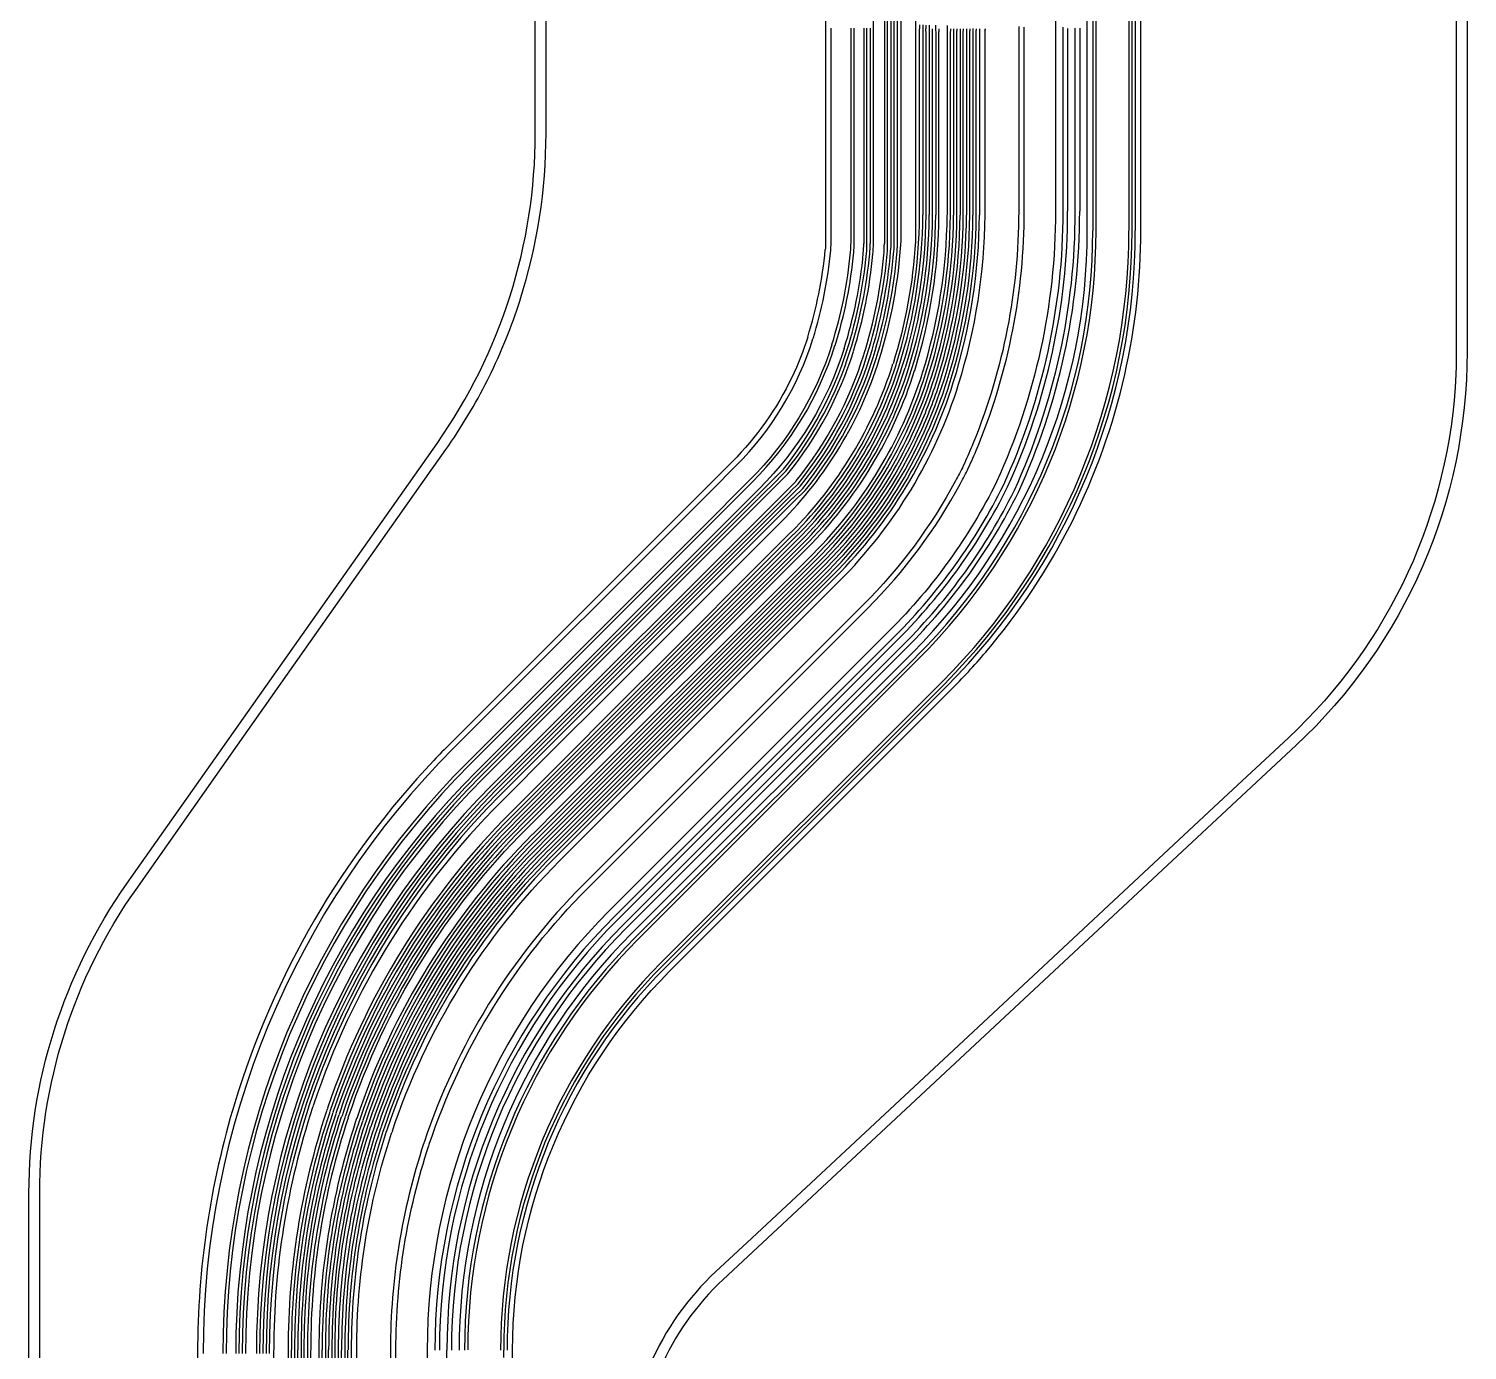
# Model space of a CAD drawing. Extents: x -344 to 154, y 670 to 1023.
# Drawn here: x -258.68 to -231.98, y 879.88 to 904.42 of the extents above; entities that cross this region are included whole.
import ezdxf

# ---------------------------------------------------------------- set-up
doc = ezdxf.new("R2010")
doc.units = 0
doc.layers.add('gbr-dxf_layer0', color=7, linetype='Continuous')
doc.layers.add('gbr-outline-dxf_layer1', color=2, linetype='Continuous')

msp = doc.modelspace()

# ---------------------------------------------------------------- linework, layer by layer
at = {"layer": 'gbr-dxf_layer0'}
for p, q in [((-238.87, 900.675), (-238.87, 947.809)), ((-238.261, 947.815), (-238.261, 900.671)), ((-238.201, 900.672), (-238.201, 947.813)), ((-238.141, 947.815), (-238.141, 900.671)), ((-239.032, 900.673), (-239.032, 947.513)), ((-238.93, 947.515), (-238.93, 900.671)), ((-242.62, 900.351), (-242.62, 946.799)), ((-243.003, 901.665), (-243.003, 907.194)), ((-242.8, 907.196), (-242.8, 901.668)), ((-242.74, 900.353), (-242.74, 907.196)), ((-242.68, 907.194), (-242.68, 900.355)), ((-243.789, 901.665), (-243.789, 904.43)), ((-243.421, 904.427), (-243.421, 901.67)), ((-243.361, 901.665), (-243.361, 904.43)), ((-243.183, 904.428), (-243.183, 901.669)), ((-243.123, 901.665), (-243.123, 904.429)), ((-243.063, 904.43), (-243.063, 901.666)), ((-242.085, 904.349), (-242.085, 900.962)), ((-241.966, 904.351), (-241.966, 900.963)), ((-241.846, 904.357), (-241.846, 900.962)), ((-241.786, 900.96), (-241.786, 904.359)), ((-241.573, 900.96), (-241.573, 904.366)), ((-241.394, 904.371), (-241.394, 900.959)), ((-241.274, 904.374), (-241.274, 900.958)), ((-241.154, 904.375), (-241.154, 900.958)), ((-241.034, 904.38), (-241.034, 900.957)), ((-239.397, 904.425), (-239.397, 901.03)), ((-239.256, 901.028), (-239.256, 904.43)), ((-239.173, 904.427), (-239.173, 901.03)), ((-243.789, 900.432), (-243.789, 901.659)), ((-243.421, 901.665), (-243.421, 900.429)), ((-243.183, 901.665), (-243.183, 900.429)), ((-243.063, 901.665), (-243.063, 900.428)), ((-242.8, 901.665), (-242.8, 900.428)), ((-246.01, 895.847), (-245.551, 896.306)), ((-245.471, 895.78), (-245.248, 896.003)), ((-250.317, 890.598), (-245.179, 895.735)), ((-250.046, 890.326), (-244.545, 895.827)), ((-244.358, 895.928), (-244.502, 895.784)), ((-245.134, 895.695), (-250.275, 890.555)), ((-249.961, 890.241), (-244.497, 895.705)), ((-249.198, 890.318), (-244.49, 895.026)), ((-244.448, 894.984), (-249.156, 890.275)), ((-244.533, 895.068), (-247.288, 892.312)), ((-244.363, 894.899), (-249.071, 890.191)), ((-249.028, 890.148), (-244.32, 894.856)), ((-244.278, 894.814), (-248.986, 890.106)), ((-248.943, 890.063), (-244.235, 894.771)), ((-244.127, 894.664), (-248.836, 889.956)), ((-249.287, 889.419), (-244.085, 894.621)), ((-244.043, 894.579), (-249.245, 889.377)), ((-249.202, 889.334), (-244, 894.536)), ((-243.958, 894.494), (-249.16, 889.292)), ((-249.117, 889.249), (-243.915, 894.451)), ((-243.873, 894.409), (-249.075, 889.207)), ((-249.032, 889.165), (-243.831, 894.367)), ((-243.788, 894.324), (-248.99, 889.122)), ((-248.948, 889.08), (-243.746, 894.282)), ((-243.703, 894.239), (-248.905, 889.037)), ((-247.806, 887.938), (-242.597, 893.147)), ((-247.648, 887.78), (-242.439, 892.989)), ((-242.38, 892.93), (-247.589, 887.721)), ((-247.489, 887.621), (-242.28, 892.83)), ((-242.208, 892.758), (-247.417, 887.55)), ((-247.374, 887.508), (-242.166, 892.716)), ((-249.429, 890.549), (-247.483, 892.495)), ((-247.294, 892.307), (-249.241, 890.36)), ((-247.289, 892.312), (-247.294, 892.307)), ((-241.735, 892.285), (-246.943, 887.077)), ((-246.901, 887.033), (-241.692, 892.242)), ((-241.65, 892.2), (-246.859, 886.991)), ((-249.922, 890.056), (-249.43, 890.548)), ((-249.242, 890.359), (-249.734, 889.867)), ((-249.692, 889.824), (-249.199, 890.317)), ((-249.157, 890.274), (-249.649, 889.782)), ((-249.607, 889.739), (-249.114, 890.232)), ((-249.072, 890.19), (-249.565, 889.697)), ((-249.522, 889.654), (-249.029, 890.147)), ((-248.987, 890.105), (-249.48, 889.612)), ((-249.437, 889.569), (-248.944, 890.062)), ((-248.836, 889.955), (-249.329, 889.462)), ((-253.869, 879.887), (-253.869, 869.56)), ((-253.809, 868.316), (-253.809, 879.886)), ((-253.749, 879.885), (-253.749, 868.318)), ((-253.689, 868.316), (-253.689, 879.886)), ((-253.629, 879.884), (-253.629, 868.318)), ((-253.297, 879.885), (-253.297, 868.142)), ((-253.237, 867.656), (-253.237, 879.884)), ((-253.177, 879.883), (-253.177, 867.659)), ((-253.117, 867.538), (-253.117, 879.884)), ((-253.057, 879.882), (-253.057, 867.54)), ((-252.758, 868.887), (-252.758, 879.883)), ((-250.92, 870.362), (-250.92, 879.879)), ((-249.865, 879.745), (-249.865, 879.879))]:
    msp.add_line(p, q, dxfattribs=at)
for points in [[(-249.563, 899.379), (-249.561, 899.387, 0.077102), (-249.081, 902.477), (-249.081, 918.707), (-249.081, 918.757), (-249.081, 939.518), (-249.081, 939.568), (-249.081, 953.632, -0.021821), (-249.044, 954.486), (-248.534, 960.309)], [(-242.895, 948.237, -0.115), (-242.56, 946.799), (-242.56, 900.349)], [(-249.656, 879.676, -0.329856), (-249.7, 879.716, -0.026219), (-249.702, 879.745), (-249.702, 879.879, -0.198903), (-246.786, 886.918), (-245.347, 888.358), (-245.297, 888.408), (-241.577, 892.127, 0.020163), (-240.917, 892.843, 0.120958), (-238.338, 897.995, 0.055872), (-238.038, 900.67), (-238.038, 918.742), (-238.038, 918.792), (-238.038, 939.538), (-238.038, 939.588), (-238.038, 947.815)], [(-239.65, 947.732, -0.01779), (-239.646, 947.708, -0.022932), (-239.623, 947.201), (-239.623, 901.028, -0.107612), (-240.716, 896.007, -0.081423), (-242.698, 893.248), (-247.907, 888.039, 0.198883), (-251.287, 879.88), (-251.287, 877.152)], [(-242.893, 898.279, 0.060842), (-242.489, 900.48), (-242.489, 947.058)], [(-242.222, 947.054), (-242.222, 900.479, -0.019972), (-242.222, 900.468, -0.061015), (-242.639, 898.198)], [(-232.181, 918.742), (-232.181, 898.42, -0.010836), (-232.191, 897.995, -0.196727), (-235.298, 891.253), (-236.587, 890.051), (-240.967, 885.967), (-245.347, 881.882), (-245.928, 881.34, 0.207988), (-247.581, 877.537), (-247.581, 877.337)], [(-243.892, 918.707), (-243.892, 900.429, -0.023159), (-243.897, 900.317)], [(-251.933, 883.951, -0.116233), (-248.832, 888.965), (-243.631, 894.167, 0.121189), (-241.421, 897.817, 0.07416), (-240.931, 900.956), (-240.931, 904.386, -0.00407), (-240.932, 904.397)], [(-240.306, 904.399), (-240.306, 901.029, -0.096676), (-241.142, 896.744), (-241.172, 896.672, -0.008877), (-241.334, 896.301, -0.007929), (-241.477, 896.025, -0.07309), (-243.188, 893.724), (-248.39, 888.522, 0.116546), (-251.345, 883.739, 0.020846), (-251.352, 883.719)], [(-251.253, 883.69, -0.024972), (-251.248, 883.704, -0.116611), (-248.317, 888.449), (-243.115, 893.651, 0.07309), (-241.386, 895.977, 0.00797), (-241.241, 896.257, 0.008911), (-241.077, 896.632), (-241.047, 896.705, 0.096687), (-240.202, 901.029), (-240.202, 904.404)], [(-242.581, 898.181, 0.074042), (-242.145, 900.962), (-242.145, 904.348, -0.007374), (-242.148, 904.413)], [(-242.086, 904.49, 0.004918), (-242.088, 904.416, 0.007404), (-242.086, 904.353)], [(-242.026, 900.961), (-242.026, 904.353, -0.007318), (-242.028, 904.414)], [(-241.967, 904.486, 0.004789), (-241.968, 904.417, 0.007662), (-241.966, 904.355)], [(-241.906, 900.961), (-241.906, 904.356, -0.007681), (-241.908, 904.416)], [(-241.806, 897.939, 0.074108), (-241.334, 900.958), (-241.334, 904.373, -0.002451), (-241.334, 904.383)], [(-241.692, 897.901, 0.074155), (-241.214, 900.958), (-241.214, 904.377)], [(-241.634, 904.478, 0.004456), (-241.636, 904.419, 0.007246), (-241.634, 904.37)], [(-241.634, 904.369, -0.022684), (-241.633, 904.362), (-241.633, 900.962)], [(-241.514, 904.371, -0.02857), (-241.513, 904.368), (-241.513, 900.959)], [(-241.453, 900.96), (-241.453, 904.37, -0.001912), (-241.454, 904.378)], [(-241.094, 900.958), (-241.094, 904.379, -0.003853), (-241.094, 904.393)], [(-240.306, 904.462), (-240.306, 904.456, 0.004672), (-240.306, 904.419, 0.007061), (-240.306, 904.409, 0.01421), (-240.306, 904.402)], [(-240.203, 904.407, -0.011726), (-240.203, 904.42, -0.004132), (-240.203, 904.45)], [(-239.48, 901.028), (-239.48, 904.424, -0.005329), (-239.48, 904.449)], [(-243.368, 900.27, 0.02284), (-243.361, 900.429), (-243.361, 901.661)], [(-243.131, 900.246, 0.023096), (-243.123, 900.428), (-243.123, 901.664)], [(-243.012, 900.235, 0.023051), (-243.003, 900.428), (-243.003, 901.663)], [(-242.597, 893.147, 0.081468), (-240.588, 895.945, 0.107635), (-239.48, 901.027)], [(-242.439, 892.989, 0.081551), (-240.386, 895.849, 0.107699), (-239.256, 901.027)], [(-258.484, 866.046, -0.048851), (-258.481, 866.072), (-258.481, 867.572, -0.098732), (-258.475, 867.591, -0.114272), (-258.481, 867.619), (-258.481, 877.154), (-258.481, 877.191, -0.02473), (-258.481, 877.197), (-258.481, 882.795, -0.154608), (-256.693, 888.437), (-254.809, 891.113), (-251.212, 896.221), (-251.162, 896.292), (-250.942, 896.603, 0.036962), (-250.168, 897.895, 0.001414), (-250.143, 897.945, 0.03796), (-249.563, 899.379)], [(-244.223, 898.693, -0.035547), (-244.517, 897.945, -0.085352), (-245.624, 896.379), (-246.083, 895.92, 0.011459), (-246.091, 895.911)], [(-243.547, 898.48, -0.121185), (-245.122, 895.877), (-245.34, 895.66, -0.024323), (-245.346, 895.653), (-250.36, 890.64, 0.198931), (-254.842, 879.817)], [(-250.232, 890.513), (-244.593, 896.151, 0.094607), (-243.374, 898.428)], [(-243.774, 898.551, -0.121159), (-245.29, 896.046), (-245.741, 895.595)], [(-244.817, 896.099), (-244.674, 896.242, 0.093867), (-243.489, 898.464)], [(-249.113, 890.233), (-244.405, 894.941, 0.121188), (-242.467, 898.144)], [(-244.545, 895.827, -0.055575), (-244.54, 895.831), (-244.402, 895.969, 0.095277), (-243.124, 898.348)], [(-244.497, 895.705, -0.078286), (-244.489, 895.711), (-244.316, 895.884, 0.095763), (-243.009, 898.313)], [(-244.446, 896.011), (-250.089, 890.369, 0.198884), (-254.459, 879.819)], [(-245.176, 895.738), (-244.822, 896.093, -0.067961), (-244.817, 896.099)], [(-244.631, 896.201), (-244.77, 896.062, -0.067731), (-244.774, 896.055), (-245.131, 895.699)], [(-246.092, 895.91), (-247.564, 894.438), (-250.861, 891.141, 0.006732), (-251.162, 890.833, 0.116374), (-254.859, 884.475, 0.073843), (-255.551, 879.822), (-255.551, 877.154)], [(-244.503, 895.783, -0.044607), (-244.507, 895.78), (-250.004, 890.284, 0.198918), (-254.339, 879.817)], [(-244.273, 895.843), (-244.453, 895.663, -0.078224), (-244.46, 895.657), (-249.919, 890.199, 0.198912), (-254.219, 879.818)], [(-250.788, 891.069), (-246.017, 895.839, -0.009475), (-246.013, 895.844)], [(-250.485, 890.766), (-245.476, 895.774, -0.019587), (-245.472, 895.779)], [(-245.743, 895.593, -0.012818), (-245.749, 895.586), (-250.528, 890.808, 0.198934), (-255.079, 879.816)], [(-242.538, 893.088), (-247.747, 887.879, 0.19891), (-251.061, 879.879)], [(-252.754, 884.195, -0.005632), (-252.741, 884.232, -0.116049), (-249.438, 889.569)], [(-253.153, 884.326, -0.006016), (-253.154, 884.323, 0.003487), (-253.161, 884.303)], [(-253.607, 867.922, 0.06084), (-253.57, 868.145), (-253.57, 879.885, -0.079726), (-252.876, 884.21)], [(-252.818, 884.192, 0.079744), (-253.51, 879.885), (-253.51, 868.146)], [(-252.998, 867.8), (-252.998, 879.884, -0.079818), (-252.331, 884.034)], [(-252.273, 884.016, 0.079838), (-252.938, 879.884), (-252.938, 867.802)], [(-252.046, 883.94, 0.079824), (-252.698, 879.883), (-252.698, 868.889)], [(-252.595, 868.887), (-252.595, 879.883, -0.079841), (-251.948, 883.909)], [(-251.867, 877.153), (-251.867, 879.883, -0.079877), (-251.256, 883.682), (-251.253, 883.689)], [(-254.899, 867.575, -0.247669), (-254.839, 867.689, 0.18166), (-254.136, 869.56), (-254.136, 879.882)], [(-253.549, 867.736, 0.10098), (-253.45, 868.144), (-253.45, 879.881)], [(-252.697, 867.613, -0.198918), (-252.878, 868.048), (-252.878, 879.882)], [(-252.818, 879.884), (-252.818, 868.048, 0.198256), (-252.656, 867.656)], [(-251.97, 879.883), (-251.97, 869.922, 0.198901), (-251.556, 868.923, -0.198712), (-251.397, 868.539), (-251.397, 867.991)]]:
    msp.add_lwpolyline(points, format="xyb", dxfattribs=at)
msp.add_lwpolyline([(-247.483, 892.495), (-247.477, 892.501), (-244.721, 895.257)], dxfattribs=at)
for centre, radius, start, end in [((-238.308, 904.351), 3.841, 177.9121, 179.0325), ((-238.308, 904.36), 3.721, 178.0381, 179.1279), ((-238.308, 904.37), 3.541, 178.1617, 179.242), ((-239.935, 904.469), 1.914, 181.5902, 183.3019), ((-239.935, 904.462), 1.854, 181.4751, 183.0214), ((-239.934, 904.454), 1.641, 181.2371, 182.7824), ((-239.934, 904.454), 1.582, 181.3145, 182.7386), ((-239.934, 904.449), 1.521, 181.1449, 182.6291), ((-239.934, 904.449), 1.461, 181.22, 182.5734), ((-240.175, 904.442), 1.221, 182.7888, 183.1723), ((-239.934, 904.443), 1.401, 181.0332, 182.4133), ((-239.934, 904.443), 1.341, 180.9767, 182.3545), ((-240.174, 904.43), 1.101, 182.2541, 182.7679), ((-239.934, 904.437), 1.281, 180.8096, 182.1362), ((-240.174, 904.423), 1.041, 181.9393, 182.488), ((-239.934, 904.437), 1.221, 180.7521, 182.0774), ((-240.174, 904.423), 0.981, 181.8764, 182.6111), ((-239.933, 904.429), 1.161, 180.5323, 181.7107), ((-239.933, 904.428), 1.101, 180.4111, 181.7622), ((-240.174, 904.42), 0.861, 181.751, 182.5528), ((-239.933, 904.42), 0.998, 180.0122, 181.295), ((-251.7, 901.036), 9.615, 342.6084, 359.5561), ((-251.7, 901.035), 9.675, 342.621, 359.5485), ((-251.7, 901.035), 9.735, 342.6114, 359.5613), ((-251.7, 901.035), 9.795, 342.6144, 359.5593), ((-251.7, 901.035), 9.855, 342.6203, 359.5663), ((-251.7, 901.034), 9.915, 342.6342, 359.5626), ((-251.7, 901.034), 10.067, 342.6189, 359.574), ((-251.7, 901.033), 10.127, 342.6231, 359.5817), ((-251.7, 901.033), 10.187, 342.6288, 359.575), ((-251.7, 901.033), 10.247, 342.6257, 359.5863), ((-251.7, 901.033), 10.307, 342.6314, 359.5797), ((-251.701, 901.032), 10.427, 342.6284, 359.5905), ((-251.701, 901.032), 10.547, 342.6367, 359.5949), ((-251.701, 901.031), 10.607, 342.6388, 359.5992), ((-251.701, 901.031), 10.667, 342.6334, 359.5929), ((-251.701, 901.029), 12.304, 335.4217, 359.9985), ((-251.701, 901.029), 12.528, 335.4066, 359.9979), ((-250.12, 900.671), 11.088, 314.9996, 359.9983), ((-250.12, 900.671), 11.19, 314.9996, 359.987), ((-250.12, 900.671), 11.25, 315, 0), ((-250.12, 900.671), 11.86, 315, 359.981), ((-250.12, 900.671), 11.919, 315.0022, 0.0003), ((-250.12, 900.671), 11.979, 315.0022, 359.9946), ((-251.699, 901.039), 7.835, 342.5821, 354.7085), ((-251.699, 901.039), 7.938, 342.6003, 354.7082), ((-245.107, 900.431), 1.318, 354.7425, 359.9319), ((-251.699, 901.039), 8.307, 342.5821, 354.6883), ((-251.699, 901.039), 8.367, 342.5976, 354.7109), ((-245.107, 900.431), 1.687, 354.6252, 359.8235), ((-245.107, 900.429), 1.924, 354.691, 359.9872), ((-251.7, 901.037), 8.988, 342.5982, 355.2695), ((-245.107, 900.429), 2.044, 354.7249, 359.9816), ((-251.7, 901.037), 9.048, 342.6099, 355.2623), ((-251.7, 901.038), 9.108, 342.6032, 355.3028), ((-251.7, 901.038), 9.168, 342.5969, 355.3027), ((-245.107, 900.429), 2.307, 354.7648, 359.9883), ((-243.436, 900.354), 0.696, 355.2976, 359.8424), ((-243.436, 900.354), 0.756, 355.2051, 359.942), ((-243.322, 900.347), 0.702, 355.4937, 0.1818), ((-243.322, 900.347), 0.762, 355.4917, 0.089), ((-251.699, 901.039), 8.545, 342.5861, 354.6982), ((-251.7, 901.037), 8.605, 342.6074, 354.7127), ((-251.7, 901.037), 8.665, 342.5967, 354.7209), ((-251.7, 901.037), 8.725, 342.6193, 354.7089), ((-251.7, 901.037), 8.928, 342.599, 354.7229), ((-249.625, 900.381), 5.762, 314.9965, 342.6506), ((-249.625, 900.381), 6.19, 314.9978, 342.6511), ((-249.946, 900.482), 6.825, 321.1882, 342.6303), ((-249.947, 900.481), 7.389, 315.0099, 342.65), ((-249.947, 900.481), 7.656, 315.0099, 342.634), ((-249.946, 900.481), 7.716, 315.0097, 342.647), ((-249.946, 900.481), 7.776, 315.0097, 342.6349), ((-249.947, 900.481), 7.089, 321.0283, 342.6237), ((-249.947, 900.481), 7.896, 315.0071, 342.6341), ((-249.946, 900.481), 7.208, 320.8532, 342.6498), ((-249.947, 900.481), 7.329, 320.7611, 342.6432), ((-249.946, 900.481), 7.956, 315.0077, 342.6383), ((-249.946, 900.481), 8.016, 315.0077, 342.6456), ((-249.946, 900.481), 8.076, 315.0091, 342.6436), ((-249.946, 900.481), 8.228, 315.009, 342.6252), ((-249.946, 900.481), 8.288, 315.0059, 342.6348), ((-249.946, 900.481), 8.348, 315.0058, 342.642), ((-249.946, 900.481), 8.408, 315.0054, 342.6342), ((-249.946, 900.481), 8.468, 315.0054, 342.6411), ((-249.946, 900.482), 8.648, 315.0034, 342.6336), ((-249.946, 900.482), 8.708, 315.0034, 342.6402), ((-249.946, 900.482), 8.768, 315.003, 342.6395), ((-249.946, 900.482), 8.528, 335.9098, 342.6355), ((-249.946, 900.482), 8.588, 335.9153, 342.6247), ((-249.946, 900.482), 8.828, 315.003, 342.6335), ((-249.946, 900.481), 8.528, 315.0056, 335.91), ((-249.946, 900.481), 8.588, 315.0056, 335.9165), ((-244.518, 896.083), 0.102, 315.1051, 320.6791), ((-250.12, 900.671), 10.723, 314.9999, 333.6353), ((-250.121, 900.67), 10.947, 315.0035, 333.6579), ((-239.537, 879.819), 15.911, 135.0055, 179.9989), ((-239.537, 879.819), 15.482, 135.0039, 179.9998), ((-239.537, 879.819), 15.245, 135.0031, 180.0064), ((-239.537, 879.819), 15.185, 135.0031, 180.0017), ((-239.537, 879.818), 15.124, 135.0018, 180.0042), ((-239.537, 879.818), 14.861, 135.0006, 179.9952), ((-239.537, 879.818), 14.741, 135.0003, 179.9936), ((-239.746, 879.879), 14.392, 135.0023, 161.4518), ((-239.746, 879.879), 14.125, 135.0023, 161.4372), ((-239.746, 879.879), 14.065, 135.0045, 161.4638), ((-239.746, 879.879), 14.005, 135.0045, 161.4596), ((-239.746, 879.879), 13.945, 135.004, 161.4687), ((-239.746, 879.879), 13.885, 135.0039, 161.4643), ((-239.746, 879.879), 13.825, 135.0045, 161.4689), ((-239.746, 879.879), 13.765, 135.0045, 161.4755), ((-239.746, 879.879), 13.552, 135.0057, 161.4795), ((-239.746, 879.88), 13.492, 135.0051, 161.4898), ((-239.746, 879.88), 13.432, 135.0051, 161.4966), ((-239.746, 879.879), 13.372, 135.0048, 161.4952), ((-239.746, 879.879), 13.312, 135.0048, 161.5019), ((-239.746, 879.879), 13.252, 135.0054, 161.5093), ((-239.746, 879.879), 13.192, 135.0054, 161.5047), ((-239.746, 879.879), 13.132, 135.0048, 161.5149), ((-239.746, 879.879), 13.072, 135.0048, 161.5102), ((-239.746, 879.88), 13.012, 135.0061, 161.5199), ((-239.746, 879.88), 12.952, 135.0061, 161.5242), ((-239.746, 879.879), 11.398, 135.0045, 179.9962), ((-239.746, 879.879), 11.174, 135.0047, 179.9932), ((-239.746, 879.879), 11.091, 135.0047, 180.0005), ((-239.746, 879.879), 10.95, 135.0015, 179.9865), ((-239.746, 879.879), 10.848, 135.0015, 180.0006), ((-239.746, 879.879), 10.788, 135.0012, 179.9707), ((-239.746, 879.879), 10.179, 135.0012, 180.0002), ((-239.746, 879.879), 10.119, 135.0025, 179.9888), ((-239.746, 879.879), 10.059, 135.0025, 179.9984), ((-239.747, 879.887), 14.389, 161.7766, 180.0014), ((-239.747, 879.887), 14.122, 161.7845, 179.983), ((-239.747, 879.886), 14.062, 161.7771, 179.995), ((-239.747, 879.886), 14.003, 161.7729, 179.9999), ((-239.747, 879.886), 13.943, 161.7748, 179.9926), ((-251.654, 883.802), 1.855, 160.7785, 161.5514), ((-251.108, 883.651), 2.42, 160.5766, 161.5293), ((-251.108, 883.651), 2.154, 160.4948, 161.5915), ((-251.65, 883.813), 1.528, 161.139, 161.999), ((-251.112, 883.639), 2.094, 160.1323, 161.2792), ((-251.65, 883.813), 1.468, 161.2082, 161.9684), ((-251.112, 883.639), 2.034, 160.1055, 161.2512), ((-251.65, 883.813), 1.408, 161.1646, 162.0255), ((-251.112, 883.639), 1.974, 160.0917, 161.2872), ((-251.65, 883.813), 1.348, 161.1153, 161.9745), ((-251.112, 883.639), 1.914, 160.0624, 161.255), ((-251.113, 883.635), 1.854, 159.9024, 161.1719), ((-251.113, 883.636), 1.794, 159.9572, 161.1076), ((-239.747, 879.886), 13.883, 161.7707, 179.9995), ((-239.747, 879.884), 13.703, 161.7551, 179.9992), ((-239.747, 879.884), 13.55, 161.766, 179.9846), ((-239.747, 879.884), 13.49, 161.7494, 179.9899), ((-239.747, 879.884), 13.43, 161.7451, 179.997), ((-239.747, 879.884), 13.37, 161.747, 179.9904), ((-239.747, 879.884), 13.31, 161.7425, 179.9976), ((-239.747, 879.883), 13.13, 161.745, 179.999), ((-251.647, 883.822), 1.288, 161.5487, 162.4741), ((-251.647, 883.823), 1.228, 161.5661, 162.4372), ((-239.747, 879.883), 13.07, 161.7405, 179.9936), ((-251.645, 883.827), 1.168, 161.8562, 162.6484), ((-251.645, 883.827), 1.016, 161.7767, 162.7841), ((-251.113, 883.635), 1.581, 159.8253, 161.1479), ((-251.645, 883.828), 0.956, 161.8728, 162.9007), ((-251.113, 883.635), 1.521, 159.7353, 161.1647), ((-251.645, 883.828), 0.896, 161.8083, 162.8325), ((-251.113, 883.635), 1.461, 159.7919, 161.1235), ((-251.649, 883.816), 0.835, 161.0592, 162.129), ((-251.11, 883.645), 1.401, 160.0446, 161.5619), ((-251.649, 883.816), 0.775, 161.0009, 162.073), ((-251.11, 883.645), 1.341, 160.1134, 161.5236), ((-251.649, 883.816), 0.716, 160.97, 162.1781), ((-251.111, 883.642), 1.281, 159.8834, 161.3856), ((-251.649, 883.816), 0.656, 161.1112, 162.099), ((-251.111, 883.642), 1.221, 159.8416, 161.4566), ((-251.652, 883.809), 0.596, 160.1859, 161.5206), ((-251.109, 883.647), 1.161, 160.0684, 161.715), ((-251.652, 883.809), 0.536, 160.364, 161.4313), ((-251.109, 883.647), 1.101, 160.0209, 161.7909), ((-251.65, 883.812), 0.476, 160.4324, 161.8322), ((-251.11, 883.644), 1.041, 159.7958, 161.6608), ((-251.11, 883.644), 0.981, 159.8393, 161.7094), ((-239.747, 879.883), 13.01, 161.7377, 179.9974), ((-251.65, 883.812), 0.416, 160.5297, 161.9328), ((-239.747, 879.882), 12.222, 161.7288, 179.9964), ((-251.649, 883.817), 0.313, 161.3655, 162.8813), ((-251.11, 883.645), 0.878, 159.8236, 161.737)]:
    msp.add_arc(centre, radius, start, end, dxfattribs=at)
at = {"layer": 'gbr-outline-dxf_layer1'}
msp.add_lwpolyline([(-231.981, 947.887), (-231.981, 898.42, -0.207998), (-235.161, 891.106), (-245.792, 881.193, 0.207969), (-247.381, 877.537), (-247.381, 865.089, -0.414366), (-247.881, 864.589), (-257.479, 864.589, -0.147926), (-258.033, 864.757), (-258.236, 864.893, -0.250655), (-258.681, 865.724), (-258.681, 882.794, -0.154617), (-256.857, 888.552), (-251.105, 896.719, 0.154617), (-249.281, 902.477), (-249.281, 953.632, -0.021814)], format="xyb", dxfattribs=at)

doc.saveas('drawing.dxf')
